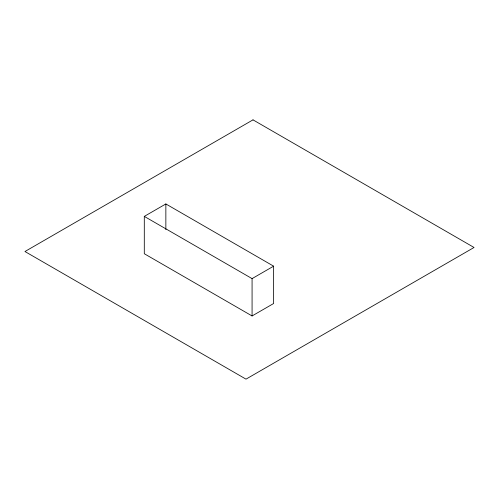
<?xml version="1.0" encoding="UTF-8"?>
<svg xmlns="http://www.w3.org/2000/svg" width="499" height="499" viewBox="0 0 499 499"><rect width="100%" height="100%" fill="white"/><g stroke="black" fill="none" stroke-linecap="round" stroke-linejoin="round"><path stroke-width="0.75" d="M144.298 216.391L165.855 203.948L273.627 266.173L273.627 303.511L252.076 315.954L144.298 253.729L144.298 216.391L252.076 278.617L273.627 266.173M252.076 278.617L252.076 315.954M165.855 203.948L165.855 229.615M253.005 119.86L24.95 251.521L245.995 379.14L474.05 247.479L253.005 119.86"/></g></svg>
